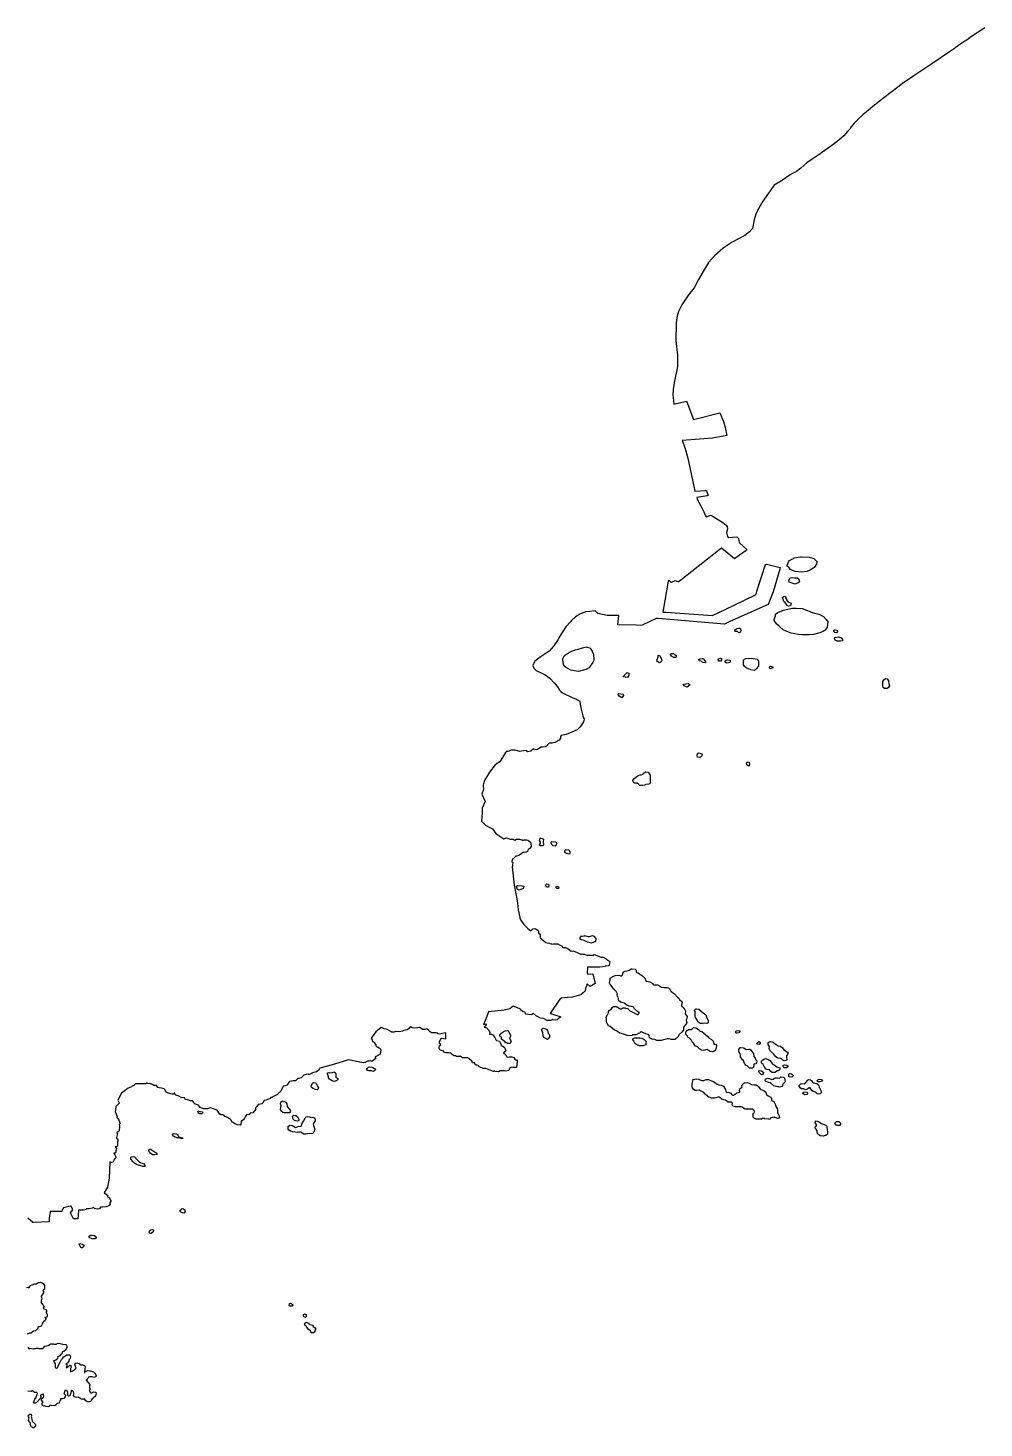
# Model space of a CAD drawing. Header units: inches. Extents: x 139.14 to 140.39, y 34.9 to 35.86.
# Drawn here: x 140.0815 to 140.1164, y 35.0614 to 35.1125 of the extents above; entities that cross this region are included whole.
import ezdxf

# ---------------------------------------------------------------- set-up
doc = ezdxf.new("R2010")
doc.units = ezdxf.units.IN
doc.header["$MEASUREMENT"] = 0

msp = doc.modelspace()

# ---------------------------------------------------------------- linework, layer by layer
for points in [[(140.116468, 35.112498), (140.115947, 35.11216), (140.115871, 35.112103), (140.115786, 35.112043), (140.115741, 35.112013), (140.115522, 35.111867), (140.11546, 35.111828), (140.115398, 35.111788), (140.115357, 35.111754), (140.115171, 35.111631), (140.114536, 35.111192), (140.113876, 35.110754), (140.113458, 35.110473), (140.113286, 35.110334), (140.112783, 35.109943), (140.112374, 35.109632), (140.112219, 35.109501), (140.112011, 35.109331), (140.111825, 35.109152), (140.111697, 35.109021), (140.111589, 35.108894), (140.111538, 35.108806), (140.111453, 35.108717), (140.111312, 35.108564), (140.111229, 35.108485), (140.111135, 35.108404), (140.111031, 35.108323), (140.11088, 35.108209), (140.110818, 35.108158), (140.110791, 35.108147), (140.110623, 35.108026), (140.110503, 35.107936), (140.110439, 35.107892), (140.110386, 35.10786), (140.110311, 35.107803), (140.11016, 35.107713), (140.109961, 35.107578), (140.109742, 35.107381), (140.109591, 35.107262), (140.109399, 35.107161), (140.109037, 35.106924), (140.108775, 35.106761), (140.108361, 35.106182), (140.108166, 35.105835), (140.108108, 35.105702), (140.108047, 35.105496), (140.107979, 35.105177), (140.107874, 35.105052), (140.107705, 35.104923), (140.107239, 35.104681), (140.10691, 35.104461), (140.106602, 35.104198), (140.10638, 35.103936), (140.106226, 35.103691), (140.106015, 35.103316), (140.10585, 35.103019), (140.10565, 35.102755), (140.105399, 35.102396), (140.105285, 35.102151), (140.105222, 35.101929), (140.105189, 35.101728), (140.105177, 35.101088), (140.10524, 35.100553), (140.105245, 35.100148), (140.105118, 35.09954), (140.105084, 35.099301), (140.105074, 35.099091), (140.105091, 35.098899), (140.105107, 35.098766), (140.105576, 35.098876), (140.105585, 35.098852), (140.105833, 35.098211), (140.106792, 35.098446), (140.106922, 35.098138), (140.106987, 35.097919), (140.10704, 35.097624), (140.106526, 35.097529), (140.105412, 35.097444), (140.105507, 35.097181), (140.105616, 35.096796), (140.10588, 35.095591), (140.106272, 35.095618), (140.106293, 35.095624), (140.106366, 35.095428), (140.106327, 35.095421), (140.10595, 35.095359), (140.105977, 35.095274), (140.106101, 35.095034), (140.1062, 35.094837), (140.106251, 35.094721), (140.106272, 35.094677), (140.106298, 35.094651), (140.106448, 35.094712), (140.106545, 35.094665), (140.106898, 35.094452), (140.107019, 35.094349), (140.107054, 35.094288), (140.107067, 35.094223), (140.107061, 35.094171), (140.107038, 35.094087), (140.107067, 35.093938), (140.107118, 35.093906), (140.107404, 35.093921), (140.107475, 35.093859), (140.1075, 35.093713), (140.107781, 35.093448), (140.107506, 35.093257), (140.107321, 35.093127), (140.106978, 35.093398), (140.106855, 35.093505), (140.106567, 35.093291), (140.105367, 35.092349), (140.105277, 35.092284), (140.105142, 35.092314), (140.105016, 35.092258), (140.104933, 35.092325), (140.104896, 35.092307), (140.104711, 35.091175), (140.104817, 35.09117), (140.106521, 35.091054), (140.107284, 35.091422), (140.10811, 35.091819), (140.108152, 35.091978), (140.10846, 35.092918), (140.108494, 35.09293), (140.108988, 35.092811), (140.108974, 35.092744), (140.108734, 35.091921), (140.10855, 35.091458), (140.107149, 35.09083), (140.106954, 35.09074), (140.104531, 35.090946), (140.104462, 35.09094), (140.103955, 35.090698), (140.1039, 35.090692), (140.103728, 35.090703), (140.103064, 35.090709), (140.103105, 35.091059), (140.102892, 35.091059), (140.102673, 35.091059), (140.102337, 35.091132), (140.102252, 35.091217), (140.102172, 35.091228), (140.102037, 35.091196), (140.101881, 35.091183), (140.101679, 35.091098), (140.101519, 35.09101), (140.101377, 35.090867), (140.101336, 35.090822), (140.101164, 35.090636), (140.100924, 35.090258), (140.100889, 35.090181), (140.100725, 35.089944), (140.100554, 35.089757), (140.100231, 35.089538), (140.100036, 35.089387), (140.099957, 35.089224), (140.099999, 35.089125), (140.100081, 35.089041), (140.100341, 35.088923), (140.100383, 35.088894), (140.10041, 35.088883), (140.100582, 35.088765), (140.100736, 35.0886), (140.100856, 35.088449), (140.100939, 35.088332), (140.100982, 35.088276), (140.101041, 35.088229), (140.101418, 35.088049), (140.101555, 35.087998), (140.101589, 35.087981), (140.101672, 35.087925), (140.101692, 35.087818), (140.101719, 35.087637), (140.101747, 35.087542), (140.101781, 35.087395), (140.101836, 35.087266), (140.101809, 35.087175), (140.101685, 35.086995), (140.101583, 35.086882), (140.101384, 35.086792), (140.101171, 35.086708), (140.101, 35.086674), (140.100981, 35.086657), (140.100971, 35.086624), (140.100964, 35.086568), (140.100916, 35.086506), (140.100759, 35.086421), (140.100711, 35.08641), (140.10067, 35.086393), (140.10056, 35.086388), (140.100499, 35.086337), (140.100492, 35.086309), (140.100416, 35.086264), (140.100314, 35.086253), (140.100259, 35.086253), (140.100108, 35.086151), (140.100039, 35.086157), (140.099998, 35.086179), (140.099978, 35.08619), (140.099889, 35.086106), (140.099779, 35.086072), (140.099711, 35.086117), (140.099676, 35.086128), (140.099484, 35.086094), (140.099316, 35.086138), (140.099176, 35.08614), (140.099046, 35.086094), (140.098998, 35.086083), (140.098964, 35.086055), (140.098758, 35.085711), (140.09858, 35.085604), (140.098375, 35.085334), (140.098197, 35.085029), (140.098156, 35.084911), (140.098144, 35.084862), (140.09816, 35.084707), (140.098101, 35.084533), (140.098224, 35.084263), (140.098108, 35.084026), (140.098108, 35.083919), (140.098109, 35.08384), (140.098097, 35.083688), (140.098086, 35.083542), (140.098125, 35.083504), (140.098227, 35.083404), (140.098337, 35.083334), (140.09848, 35.083263), (140.098602, 35.083099), (140.098896, 35.082899), (140.098998, 35.082932), (140.099046, 35.082927), (140.099122, 35.082893), (140.099245, 35.082887), (140.099279, 35.082865), (140.0993, 35.082848), (140.099368, 35.082893), (140.099478, 35.082887), (140.09954, 35.082865), (140.099574, 35.082859), (140.099594, 35.082842), (140.099642, 35.08287), (140.099731, 35.082865), (140.099772, 35.082848), (140.099807, 35.082825), (140.099868, 35.082774), (140.099889, 35.082729), (140.099903, 35.082622), (140.099861, 35.082566), (140.0998, 35.082515), (140.099779, 35.082487), (140.099766, 35.082442), (140.099718, 35.082419), (140.099642, 35.082408), (140.099615, 35.082419), (140.099601, 35.082408), (140.099588, 35.082408), (140.099581, 35.082391), (140.099519, 35.082341), (140.099451, 35.082296), (140.099362, 35.082273), (140.099341, 35.082273), (140.099245, 35.082177), (140.099224, 35.082172), (140.099224, 35.082166), (140.099204, 35.082138), (140.099197, 35.08207), (140.099197, 35.082059), (140.099211, 35.082053), (140.099224, 35.082036), (140.099211, 35.081941), (140.099202, 35.081878), (140.099273, 35.081208), (140.099348, 35.080836), (140.099368, 35.080779), (140.099402, 35.080548), (140.099423, 35.080306), (140.099485, 35.08003), (140.099485, 35.079996), (140.099526, 35.079928), (140.099627, 35.079773), (140.099781, 35.079624), (140.099889, 35.079543), (140.099957, 35.079613), (140.100033, 35.079624), (140.100101, 35.079596), (140.100149, 35.079551), (140.100163, 35.079528), (140.10017, 35.079461), (140.100225, 35.079427), (140.100223, 35.07929), (140.100431, 35.07912), (140.100478, 35.079105), (140.100567, 35.079094), (140.100581, 35.079077), (140.100636, 35.079071), (140.100656, 35.079054), (140.100704, 35.079071), (140.100876, 35.079066), (140.100958, 35.079021), (140.101019, 35.078992), (140.10104, 35.078942), (140.101061, 35.078931), (140.101156, 35.078931), (140.101245, 35.078891), (140.101355, 35.078801), (140.101437, 35.078812), (140.101519, 35.078773), (140.10155, 35.07876), (140.101574, 35.07875), (140.101601, 35.078744), (140.101649, 35.078711), (140.101704, 35.078694), (140.101841, 35.078688), (140.101958, 35.078637), (140.101964, 35.078649), (140.102143, 35.078649), (140.102163, 35.078637), (140.102197, 35.078677), (140.102451, 35.078581), (140.102533, 35.078581), (140.102636, 35.078525), (140.102704, 35.078468), (140.102773, 35.078418), (140.102759, 35.078373), (140.102746, 35.078277), (140.102725, 35.07826), (140.102595, 35.078248), (140.102602, 35.078243), (140.10241, 35.07822), (140.102225, 35.07822), (140.101958, 35.078215), (140.101944, 35.078), (140.101964, 35.077956), (140.102149, 35.077978), (140.102232, 35.077623), (140.102054, 35.077513), (140.10194, 35.077607), (140.101915, 35.077519), (140.101882, 35.077442), (140.101866, 35.077349), (140.101801, 35.077281), (140.101712, 35.077211), (140.101402, 35.077124), (140.101235, 35.077114), (140.101006, 35.077087), (140.100951, 35.077054), (140.100588, 35.076524), (140.100637, 35.076508), (140.100985, 35.0764), (140.100889, 35.076326), (140.100848, 35.076298), (140.100793, 35.076281), (140.100697, 35.076293), (140.100691, 35.076304), (140.100629, 35.076287), (140.100622, 35.076276), (140.100485, 35.076276), (140.100376, 35.076326), (140.100348, 35.076349), (140.100238, 35.076355), (140.100163, 35.076388), (140.100136, 35.076411), (140.100094, 35.076428), (140.099978, 35.076529), (140.099944, 35.076504), (140.099903, 35.076473), (140.099718, 35.076507), (140.099677, 35.076552), (140.099663, 35.076574), (140.099601, 35.076591), (140.099526, 35.076642), (140.099505, 35.076687), (140.099457, 35.07671), (140.099238, 35.076794), (140.099116, 35.076698), (140.098913, 35.076651), (140.098334, 35.076591), (140.098273, 35.076422), (140.098156, 35.076129), (140.098252, 35.076146), (140.098245, 35.07609), (140.098183, 35.076022), (140.098273, 35.076), (140.098273, 35.075989), (140.098341, 35.075932), (140.098389, 35.075842), (140.098389, 35.075814), (140.098375, 35.075774), (140.098416, 35.075774), (140.098444, 35.075774), (140.098499, 35.075741), (140.098574, 35.07565), (140.098622, 35.075554), (140.098636, 35.075538), (140.098745, 35.075515), (140.098772, 35.07547), (140.098807, 35.075385), (140.098793, 35.075357), (140.098869, 35.075334), (140.098937, 35.075267), (140.098964, 35.075199), (140.098978, 35.075177), (140.098937, 35.075132), (140.098889, 35.075086), (140.098978, 35.075019), (140.099006, 35.074946), (140.099033, 35.074929), (140.099095, 35.074946), (140.099191, 35.07494), (140.099266, 35.074917), (140.099307, 35.074855), (140.099341, 35.074839), (140.099368, 35.074833), (140.099382, 35.074799), (140.099389, 35.07481), (140.099375, 35.074602), (140.099362, 35.074579), (140.099375, 35.074574), (140.099327, 35.074551), (140.099239, 35.074551), (140.099191, 35.074562), (140.09917, 35.074551), (140.099122, 35.074545), (140.099088, 35.074449), (140.098971, 35.074421), (140.09893, 35.074433), (140.0988, 35.074438), (140.098772, 35.074438), (140.098732, 35.07441), (140.098697, 35.074393), (140.098581, 35.07441), (140.09856, 35.074438), (140.098526, 35.07441), (140.098368, 35.074472), (140.0983, 35.074489), (140.098245, 35.074512), (140.098142, 35.074523), (140.098033, 35.074562), (140.097992, 35.074579), (140.097978, 35.074613), (140.097951, 35.074624), (140.097882, 35.074647), (140.097841, 35.074675), (140.097841, 35.07472), (140.097752, 35.074731), (140.097731, 35.074793), (140.097656, 35.074844), (140.097635, 35.074878), (140.097567, 35.074912), (140.097389, 35.074912), (140.097382, 35.074923), (140.09732, 35.074951), (140.097307, 35.074979), (140.097279, 35.074957), (140.097176, 35.074962), (140.097135, 35.074979), (140.097081, 35.074985), (140.097026, 35.075019), (140.096978, 35.075053), (140.096964, 35.075086), (140.096909, 35.075075), (140.096875, 35.075086), (140.096786, 35.075092), (140.096711, 35.07512), (140.096683, 35.075177), (140.096649, 35.075166), (140.096567, 35.075199), (140.096532, 35.075256), (140.096532, 35.075301), (140.096553, 35.07534), (140.096587, 35.075368), (140.096587, 35.075408), (140.096553, 35.075442), (140.096553, 35.075498), (140.096615, 35.075611), (140.096635, 35.075622), (140.096782, 35.075607), (140.096784, 35.075819), (140.096663, 35.075791), (140.096553, 35.075769), (140.096491, 35.075786), (140.096491, 35.075803), (140.09643, 35.075819), (140.096368, 35.075814), (140.096258, 35.075814), (140.096211, 35.075853), (140.096149, 35.075915), (140.096094, 35.075949), (140.09608, 35.07596), (140.096019, 35.075943), (140.095943, 35.075943), (140.095882, 35.075983), (140.095841, 35.076), (140.095834, 35.076011), (140.095744, 35.076005), (140.095642, 35.075994), (140.095546, 35.076), (140.095491, 35.076034), (140.095464, 35.076022), (140.09545, 35.075994), (140.095409, 35.075955), (140.095375, 35.075932), (140.095252, 35.075904), (140.095197, 35.075876), (140.095074, 35.075853), (140.09495, 35.075864), (140.094882, 35.075842), (140.094813, 35.075847), (140.094642, 35.075938), (140.094594, 35.075955), (140.094532, 35.07596), (140.094484, 35.075989), (140.094457, 35.076), (140.094423, 35.076011), (140.094224, 35.075853), (140.094053, 35.075622), (140.094094, 35.075566), (140.094108, 35.075498), (140.094149, 35.075487), (140.094169, 35.075464), (140.094231, 35.075374), (140.094238, 35.075323), (140.094306, 35.075301), (140.094388, 35.07525), (140.094402, 35.075194), (140.094382, 35.075047), (140.094313, 35.074991), (140.094203, 35.07494), (140.094203, 35.074917), (140.094224, 35.074889), (140.09408, 35.074771), (140.094025, 35.074794), (140.093977, 35.074782), (140.093922, 35.074782), (140.093834, 35.074737), (140.093808, 35.074733), (140.093772, 35.074726), (140.09358, 35.07476), (140.093292, 35.074822), (140.093231, 35.074833), (140.09271, 35.074681), (140.092176, 35.074529), (140.092142, 35.074456), (140.092059, 35.074399), (140.091916, 35.074365), (140.091806, 35.074303), (140.091765, 35.074298), (140.091758, 35.074309), (140.091676, 35.074303), (140.0916, 35.074269), (140.091504, 35.074179), (140.091416, 35.074157), (140.091374, 35.074151), (140.091285, 35.074072), (140.09121, 35.074066), (140.091148, 35.074055), (140.091073, 35.074049), (140.091032, 35.073993), (140.091018, 35.073988), (140.091018, 35.073976), (140.090977, 35.073914), (140.090915, 35.073886), (140.09084, 35.073869), (140.090792, 35.073762), (140.090758, 35.073689), (140.090648, 35.073593), (140.090634, 35.07357), (140.090587, 35.073545), (140.090484, 35.073491), (140.090452, 35.073472), (140.090429, 35.073458), (140.090395, 35.073458), (140.09036, 35.073424), (140.09021, 35.073362), (140.090148, 35.073351), (140.0901, 35.07326), (140.090066, 35.073226), (140.090011, 35.073221), (140.089929, 35.073199), (140.089874, 35.073125), (140.089826, 35.073086), (140.089833, 35.073063), (140.089847, 35.073029), (140.089792, 35.072967), (140.089737, 35.0729), (140.089641, 35.072883), (140.089593, 35.072844), (140.089497, 35.072827), (140.089477, 35.072793), (140.089449, 35.072748), (140.089422, 35.072686), (140.089415, 35.072663), (140.08934, 35.072612), (140.089306, 35.072612), (140.089299, 35.072466), (140.089278, 35.072449), (140.089169, 35.07246), (140.089073, 35.0725), (140.089038, 35.072522), (140.08897, 35.072567), (140.088936, 35.072629), (140.088908, 35.072674), (140.088806, 35.072725), (140.08871, 35.07277), (140.088675, 35.07281), (140.088641, 35.072827), (140.088559, 35.072832), (140.088511, 35.072866), (140.088429, 35.072996), (140.088394, 35.073012), (140.088264, 35.073058), (140.088196, 35.073086), (140.088141, 35.073069), (140.088107, 35.073046), (140.087942, 35.073046), (140.087874, 35.073075), (140.087812, 35.073091), (140.087744, 35.073176), (140.087607, 35.073233), (140.087572, 35.073283), (140.087552, 35.073317), (140.087531, 35.073334), (140.087456, 35.073339), (140.087353, 35.073373), (140.087271, 35.07339), (140.087257, 35.073407), (140.08725, 35.073407), (140.08725, 35.073413), (140.08725, 35.07343), (140.087223, 35.073452), (140.087121, 35.073458), (140.087025, 35.073514), (140.086915, 35.073548), (140.086894, 35.07357), (140.086881, 35.073616), (140.08686, 35.073616), (140.08684, 35.073593), (140.086833, 35.073576), (140.086785, 35.073576), (140.086737, 35.073593), (140.086607, 35.073633), (140.086559, 35.073661), (140.086524, 35.073751), (140.08649, 35.073779), (140.086401, 35.073801), (140.086312, 35.073807), (140.086257, 35.07383), (140.086216, 35.073892), (140.08612, 35.073897), (140.086038, 35.073943), (140.086024, 35.073948), (140.08599, 35.073959), (140.085894, 35.073965), (140.08586, 35.073982), (140.085846, 35.073999), (140.085839, 35.073959), (140.085449, 35.073959), (140.085428, 35.073931), (140.085387, 35.073897), (140.085326, 35.073869), (140.085298, 35.073852), (140.085175, 35.073796), (140.085113, 35.073751), (140.084933, 35.073617), (140.084806, 35.073361), (140.084853, 35.073266), (140.084853, 35.073249), (140.084725, 35.073132), (140.084702, 35.072911), (140.084723, 35.0729), (140.084764, 35.072793), (140.084778, 35.07277), (140.084764, 35.072725), (140.084784, 35.072703), (140.084812, 35.072691), (140.08486, 35.072567), (140.084887, 35.072516), (140.084846, 35.072471), (140.08486, 35.072415), (140.084853, 35.072246), (140.084812, 35.072206), (140.084784, 35.072201), (140.084771, 35.072184), (140.084778, 35.07215), (140.084791, 35.072144), (140.084757, 35.071998), (140.084757, 35.071975), (140.084791, 35.071947), (140.084798, 35.07193), (140.084798, 35.071868), (140.084784, 35.071829), (140.084784, 35.071733), (140.084784, 35.071694), (140.084771, 35.071677), (140.084709, 35.07166), (140.084709, 35.071649), (140.084743, 35.071632), (140.084757, 35.071592), (140.084723, 35.071508), (140.084723, 35.071446), (140.084702, 35.071429), (140.084661, 35.071423), (140.084661, 35.071412), (140.084695, 35.071367), (140.084702, 35.071339), (140.084729, 35.071299), (140.084723, 35.07126), (140.084668, 35.071192), (140.084634, 35.071102), (140.084572, 35.071085), (140.084511, 35.071108), (140.08449, 35.07051), (140.084422, 35.070183), (140.084305, 35.069974), (140.084422, 35.069896), (140.084428, 35.069828), (140.08449, 35.069806), (140.084531, 35.069721), (140.084545, 35.069687), (140.084545, 35.069659), (140.084497, 35.069603), (140.084518, 35.069569), (140.084504, 35.069529), (140.084463, 35.069501), (140.084374, 35.069473), (140.084237, 35.069462), (140.084175, 35.069462), (140.084127, 35.0694), (140.084059, 35.069388), (140.083949, 35.069411), (140.083915, 35.069439), (140.08386, 35.069417), (140.083757, 35.069394), (140.083654, 35.069394), (140.083641, 35.069377), (140.083545, 35.069349), (140.08336, 35.069349), (140.083353, 35.069169), (140.083346, 35.069028), (140.083188, 35.069028), (140.083072, 35.069253), (140.083113, 35.069298), (140.083161, 35.06936), (140.083099, 35.069496), (140.083065, 35.069484), (140.083058, 35.069496), (140.082819, 35.069434), (140.082771, 35.069355), (140.082754, 35.069296), (140.082325, 35.069298), (140.082291, 35.06905), (140.082298, 35.068921), (140.081716, 35.068892), (140.081695, 35.068892), (140.08151, 35.069061)], [(140.109241, 35.092868), (140.109255, 35.092901), (140.10931, 35.093043), (140.109467, 35.093138), (140.109509, 35.093161), (140.109749, 35.093195), (140.109776, 35.0932), (140.11005, 35.093178), (140.110222, 35.093138), (140.110235, 35.093116), (140.110338, 35.093014), (140.110331, 35.092986), (140.110318, 35.09293), (140.110297, 35.09289), (140.110235, 35.0928), (140.110126, 35.092727), (140.109975, 35.092665), (140.109769, 35.092637), (140.109543, 35.092665), (140.10944, 35.092693), (140.109372, 35.092727), (140.109317, 35.092789), (140.109241, 35.092868)], [(140.109303, 35.092327), (140.109358, 35.092434), (140.109413, 35.092439), (140.109529, 35.092428), (140.109591, 35.092428), (140.109612, 35.092428), (140.109673, 35.092383), (140.109694, 35.092287), (140.109653, 35.092247), (140.109543, 35.092197), (140.109317, 35.092264), (140.109303, 35.092327)], [(140.109077, 35.091712), (140.109104, 35.09174), (140.109139, 35.091757), (140.109193, 35.091746), (140.109193, 35.091701), (140.109221, 35.091639), (140.109221, 35.091622), (140.109276, 35.091549), (140.109392, 35.091498), (140.109372, 35.091408), (140.109303, 35.091391), (140.109248, 35.091413), (140.109173, 35.091532), (140.109132, 35.091566), (140.109077, 35.091712)], [(140.108768, 35.090867), (140.108768, 35.090906), (140.108816, 35.091047), (140.108823, 35.091104), (140.108912, 35.091166), (140.109111, 35.091244), (140.109214, 35.091273), (140.10944, 35.091318), (140.109571, 35.091318), (140.10979, 35.091306), (140.109948, 35.091244), (140.110085, 35.091199), (140.110105, 35.091183), (140.110242, 35.091138), (140.1104, 35.091098), (140.110421, 35.091098), (140.11053, 35.091036), (140.110571, 35.091019), (140.110668, 35.090912), (140.110729, 35.090822), (140.110722, 35.090737), (140.110709, 35.09063), (140.11064, 35.090523), (140.110565, 35.090467), (140.110441, 35.090416), (140.110208, 35.090359), (140.110051, 35.090348), (140.1099, 35.090348), (140.109811, 35.090342), (140.10966, 35.090359), (140.109392, 35.090405), (140.109214, 35.090478), (140.109097, 35.090529), (140.108981, 35.090641), (140.108953, 35.090669), (140.108864, 35.090743), (140.108768, 35.090867)], [(140.107328, 35.090523), (140.107411, 35.090574), (140.107465, 35.090596), (140.107534, 35.090585), (140.107561, 35.090512), (140.107541, 35.090444), (140.107479, 35.090416), (140.107431, 35.090472), (140.107356, 35.090472), (140.107335, 35.090506), (140.107328, 35.090523)], [(140.110949, 35.090472), (140.110949, 35.090512), (140.110976, 35.090529), (140.111065, 35.090517), (140.111086, 35.090495), (140.111086, 35.090444), (140.111038, 35.090422), (140.110983, 35.090427), (140.110949, 35.090472)], [(140.110976, 35.090202), (140.110983, 35.090247), (140.11112, 35.090275), (140.111216, 35.090241), (140.111278, 35.090162), (140.111257, 35.090128), (140.111195, 35.090111), (140.111072, 35.090117), (140.111003, 35.090157), (140.110976, 35.090202)], [(140.101054, 35.089469), (140.101116, 35.089599), (140.10126, 35.089695), (140.101363, 35.089745), (140.1015, 35.089796), (140.101617, 35.08983), (140.101774, 35.089869), (140.101918, 35.089909), (140.102056, 35.089858), (140.102124, 35.089757), (140.102158, 35.089661), (140.102172, 35.089638), (140.102186, 35.089441), (140.102179, 35.08939), (140.102152, 35.089334), (140.102076, 35.089238), (140.102014, 35.089142), (140.101891, 35.08908), (140.101761, 35.089041), (140.101624, 35.089013), (140.101486, 35.089035), (140.101342, 35.089052), (140.10115, 35.089171), (140.101102, 35.089204), (140.101068, 35.089311), (140.101054, 35.089469)], [(140.104983, 35.089633), (140.105004, 35.089666), (140.105038, 35.089672), (140.105093, 35.089666), (140.105189, 35.089593), (140.105189, 35.089576), (140.105182, 35.089526), (140.105107, 35.089526), (140.105018, 35.089565), (140.104983, 35.089633)], [(140.104483, 35.08939), (140.104496, 35.089447), (140.104531, 35.089548), (140.104531, 35.08961), (140.104592, 35.089599), (140.104668, 35.089418), (140.104641, 35.089368), (140.104572, 35.089328), (140.104483, 35.08939)], [(140.106019, 35.089452), (140.106067, 35.089469), (140.106156, 35.089486), (140.106183, 35.089469), (140.106266, 35.089373), (140.106266, 35.089322), (140.106183, 35.089334), (140.106094, 35.089385), (140.106032, 35.089402), (140.106019, 35.089452)], [(140.106725, 35.08943), (140.106752, 35.089469), (140.106807, 35.089498), (140.106842, 35.089486), (140.106862, 35.089452), (140.106807, 35.089385), (140.106746, 35.08939), (140.106725, 35.08943)], [(140.106979, 35.089379), (140.10702, 35.089418), (140.107054, 35.08943), (140.107157, 35.089418), (140.107171, 35.089407), (140.107164, 35.089385), (140.10715, 35.089339), (140.107047, 35.089311), (140.106999, 35.089334), (140.106979, 35.089379)], [(140.107651, 35.089249), (140.107657, 35.089435), (140.107733, 35.089481), (140.107939, 35.089498), (140.108151, 35.089464), (140.108199, 35.08939), (140.108206, 35.089221), (140.108206, 35.089199), (140.108117, 35.089103), (140.108055, 35.089046), (140.107918, 35.089075), (140.107753, 35.089137), (140.107692, 35.089187), (140.107651, 35.089249)], [(140.108604, 35.089154), (140.108604, 35.089182), (140.108645, 35.089204), (140.108713, 35.089182), (140.108727, 35.089176), (140.108727, 35.089142), (140.108624, 35.089108), (140.108611, 35.08912), (140.108604, 35.089154)], [(140.103249, 35.08881), (140.103269, 35.088844), (140.103406, 35.088968), (140.103468, 35.088945), (140.103468, 35.08886), (140.10342, 35.088787), (140.103249, 35.08881)], [(140.112738, 35.088488), (140.112738, 35.088646), (140.112773, 35.088703), (140.112834, 35.088748), (140.112855, 35.088753), (140.112896, 35.088742), (140.112944, 35.088663), (140.112944, 35.088635), (140.112958, 35.088584), (140.112964, 35.088567), (140.112985, 35.088488), (140.112944, 35.088421), (140.112903, 35.088387), (140.1128, 35.088387), (140.112759, 35.088421), (140.112738, 35.088488)], [(140.10307, 35.088173), (140.103098, 35.088207), (140.103262, 35.088178), (140.103276, 35.088133), (140.103214, 35.088054), (140.103118, 35.088105), (140.10307, 35.088173)], [(140.105456, 35.088522), (140.105456, 35.08855), (140.105635, 35.088567), (140.105703, 35.088528), (140.105601, 35.088432), (140.105484, 35.088488), (140.105456, 35.088522)], [(140.105958, 35.085931), (140.105979, 35.086021), (140.106013, 35.086038), (140.106095, 35.086021), (140.106143, 35.086004), (140.106136, 35.085931), (140.106081, 35.085886), (140.106047, 35.085874), (140.105972, 35.08588), (140.105958, 35.085931)], [(140.10776, 35.085655), (140.107767, 35.085677), (140.107794, 35.085705), (140.107801, 35.085711), (140.107856, 35.0857), (140.107876, 35.085655), (140.107856, 35.085559), (140.107828, 35.085564), (140.10778, 35.085604), (140.10778, 35.085621), (140.10776, 35.085655)], [(140.103615, 35.085035), (140.103656, 35.085102), (140.103752, 35.085176), (140.103807, 35.085215), (140.103882, 35.085238), (140.103917, 35.085238), (140.103972, 35.085266), (140.103999, 35.085272), (140.103999, 35.0853), (140.104026, 35.085311), (140.104081, 35.085351), (140.104177, 35.085339), (140.104239, 35.085221), (140.104239, 35.084978), (140.104253, 35.084945), (140.104218, 35.084911), (140.104191, 35.084894), (140.104088, 35.084888), (140.104033, 35.08486), (140.103965, 35.084843), (140.103869, 35.084843), (140.103828, 35.084888), (140.103766, 35.084928), (140.103677, 35.084939), (140.103629, 35.084978), (140.103615, 35.085035)], [(140.100197, 35.082679), (140.100224, 35.082724), (140.100245, 35.082741), (140.100245, 35.082774), (140.100204, 35.082837), (140.100211, 35.082893), (140.100238, 35.082921), (140.100231, 35.082927), (140.1003, 35.08291), (140.100348, 35.082887), (140.100341, 35.082791), (140.100341, 35.08278), (140.100348, 35.082729), (140.100348, 35.082673), (140.100314, 35.082651), (140.100218, 35.082651), (140.100197, 35.082679)], [(140.100629, 35.082741), (140.100629, 35.08278), (140.100656, 35.082803), (140.1008, 35.082786), (140.100821, 35.082735), (140.100814, 35.082679), (140.100779, 35.082639), (140.100697, 35.082645), (140.100649, 35.08269), (140.100629, 35.082741)], [(140.101115, 35.082442), (140.101129, 35.082453), (140.101129, 35.08247), (140.101156, 35.082504), (140.10117, 35.082515), (140.101259, 35.082504), (140.101279, 35.082487), (140.101314, 35.082431), (140.101314, 35.082363), (140.1013, 35.082346), (140.101211, 35.082352), (140.101156, 35.082386), (140.101115, 35.082442)], [(140.099362, 35.081162), (140.099382, 35.081168), (140.099389, 35.081196), (140.099396, 35.081202), (140.099567, 35.081191), (140.099629, 35.081168), (140.099622, 35.081117), (140.099601, 35.081089), (140.099457, 35.081033), (140.099396, 35.08105), (140.099362, 35.081162)], [(140.10043, 35.081196), (140.100444, 35.081247), (140.100471, 35.081264), (140.100526, 35.081241), (140.10054, 35.081213), (140.10054, 35.081162), (140.100526, 35.081134), (140.100464, 35.081134), (140.10043, 35.081196)], [(140.100807, 35.081117), (140.100807, 35.081157), (140.100841, 35.081168), (140.100896, 35.081151), (140.100909, 35.081123), (140.100903, 35.081095), (140.100889, 35.081084), (140.100841, 35.081089), (140.100807, 35.081117)], [(140.101691, 35.079229), (140.101691, 35.079286), (140.101739, 35.079365), (140.101773, 35.079353), (140.101841, 35.079359), (140.101848, 35.079376), (140.101971, 35.079331), (140.102033, 35.079331), (140.102136, 35.079376), (140.102191, 35.079353), (140.102259, 35.079269), (140.102252, 35.079156), (140.102102, 35.079094), (140.101951, 35.079134), (140.101828, 35.07919), (140.101691, 35.079229)], [(140.103239, 35.075786), (140.103136, 35.075803), (140.103013, 35.075893), (140.102944, 35.075921), (140.102787, 35.07605), (140.102725, 35.076078), (140.102663, 35.076186), (140.10265, 35.076231), (140.10265, 35.076281), (140.10265, 35.076321), (140.102636, 35.076388), (140.102704, 35.076496), (140.102725, 35.076546), (140.102725, 35.076603), (140.102746, 35.076636), (140.102835, 35.076699), (140.102869, 35.076755), (140.102903, 35.076778), (140.10302, 35.076778), (140.103109, 35.076721), (140.10315, 35.076693), (140.103204, 35.076699), (140.103252, 35.076732), (140.103314, 35.076732), (140.103444, 35.076693), (140.103458, 35.076687), (140.103458, 35.076676), (140.103499, 35.076619), (140.103581, 35.076586), (140.103636, 35.076563), (140.103766, 35.076484), (140.103807, 35.07649), (140.103807, 35.076496), (140.103835, 35.076518), (140.103821, 35.076535), (140.103849, 35.076546), (140.103787, 35.076597), (140.103671, 35.076693), (140.10365, 35.076744), (140.103623, 35.076766), (140.103568, 35.076778), (140.103533, 35.076778), (140.103472, 35.076794), (140.103396, 35.076828), (140.103335, 35.076879), (140.103301, 35.076901), (140.103191, 35.076924), (140.103095, 35.076992), (140.103074, 35.077116), (140.103054, 35.077149), (140.10304, 35.077234), (140.103054, 35.07724), (140.10304, 35.077268), (140.103026, 35.077279), (140.102999, 35.077324), (140.102937, 35.077386), (140.102937, 35.077397), (140.102931, 35.077414), (140.102917, 35.077409), (140.102862, 35.077499), (140.102773, 35.077606), (140.102759, 35.077634), (140.102766, 35.077713), (140.10278, 35.077758), (140.102787, 35.077815), (140.102876, 35.077882), (140.102965, 35.07791), (140.103102, 35.077921), (140.103163, 35.077904), (140.103177, 35.077893), (140.103232, 35.077938), (140.103246, 35.077978), (140.103246, 35.078), (140.10328, 35.078046), (140.103328, 35.078068), (140.103396, 35.078079), (140.103486, 35.078113), (140.103547, 35.078153), (140.103574, 35.078158), (140.103691, 35.078147), (140.103732, 35.078102), (140.103739, 35.078034), (140.103759, 35.078017), (140.103801, 35.078012), (140.103855, 35.077978), (140.10389, 35.07795), (140.103965, 35.077899), (140.103999, 35.077865), (140.104061, 35.077803), (140.104075, 35.077736), (140.104116, 35.077708), (140.104232, 35.077685), (140.104314, 35.077634), (140.104362, 35.077578), (140.104527, 35.077567), (140.104602, 35.077527), (140.104619, 35.077512), (140.10465, 35.077482), (140.104753, 35.077471), (140.104869, 35.077471), (140.10491, 35.077459), (140.104965, 35.077414), (140.104999, 35.077341), (140.105061, 35.07729), (140.105129, 35.077245), (140.105239, 35.077127), (140.105287, 35.077087), (140.105314, 35.077031), (140.105417, 35.076946), (140.105397, 35.076867), (140.105383, 35.076845), (140.10539, 35.076811), (140.105472, 35.076738), (140.10554, 35.076608), (140.105527, 35.076518), (140.105561, 35.076467), (140.105595, 35.076422), (140.105588, 35.076349), (140.105561, 35.076298), (140.105568, 35.076231), (140.105581, 35.076203), (140.105575, 35.076157), (140.105506, 35.076084), (140.105465, 35.076022), (140.105465, 35.075926), (140.105411, 35.075853), (140.105308, 35.075763), (140.10528, 35.075712), (140.105253, 35.075667), (140.105164, 35.075594), (140.105143, 35.075571), (140.105013, 35.075571), (140.104951, 35.075599), (140.104862, 35.075599), (140.104732, 35.07556), (140.104643, 35.075543), (140.104486, 35.075543), (140.104417, 35.075571), (140.104321, 35.075583), (140.104287, 35.075588), (140.104287, 35.075599), (140.104225, 35.075639), (140.104212, 35.075712), (140.104191, 35.075746), (140.104171, 35.075763), (140.104088, 35.075785), (140.10391, 35.075859), (140.103876, 35.07583), (140.103862, 35.075802), (140.103807, 35.075791), (140.10378, 35.075768), (140.103718, 35.075751), (140.103602, 35.075741), (140.103581, 35.075724), (140.10352, 35.075712), (140.103403, 35.075718), (140.103376, 35.075729), (140.103239, 35.075786)], [(140.105869, 35.076631), (140.105876, 35.076665), (140.105917, 35.076693), (140.105938, 35.076699), (140.10602, 35.076687), (140.106184, 35.076552), (140.106273, 35.076479), (140.106294, 35.076439), (140.106308, 35.076366), (140.106362, 35.07627), (140.106362, 35.076186), (140.106314, 35.076163), (140.106226, 35.076174), (140.106164, 35.076157), (140.106068, 35.076157), (140.105993, 35.076208), (140.105924, 35.076338), (140.105904, 35.076377), (140.10589, 35.076445), (140.105883, 35.076603), (140.105869, 35.076631)], [(140.098759, 35.075701), (140.098759, 35.075757), (140.098834, 35.075831), (140.098951, 35.075893), (140.099019, 35.075904), (140.099053, 35.075893), (140.099142, 35.075735), (140.099142, 35.075678), (140.099108, 35.075639), (140.099163, 35.075509), (140.099149, 35.075493), (140.099149, 35.075459), (140.099122, 35.075436), (140.099046, 35.075436), (140.098992, 35.075459), (140.098978, 35.075459), (140.098923, 35.075515), (140.09891, 35.075515), (140.098814, 35.075594), (140.098814, 35.075639), (140.098814, 35.07565), (140.098759, 35.075701)], [(140.100286, 35.075909), (140.100286, 35.075938), (140.100321, 35.075989), (140.100334, 35.075994), (140.100396, 35.075983), (140.100471, 35.075943), (140.100492, 35.075909), (140.100513, 35.075797), (140.100567, 35.075741), (140.100567, 35.075667), (140.10054, 35.075622), (140.100533, 35.075633), (140.100506, 35.075571), (140.100478, 35.075577), (140.100451, 35.075599), (140.100423, 35.075611), (140.100396, 35.075633), (140.100376, 35.075639), (140.100341, 35.075701), (140.100327, 35.075842), (140.100286, 35.075909)], [(140.105541, 35.075785), (140.105541, 35.075853), (140.105588, 35.075893), (140.105575, 35.075898), (140.105643, 35.075938), (140.105746, 35.075943), (140.105794, 35.075983), (140.105814, 35.076005), (140.105835, 35.076011), (140.10591, 35.075999), (140.106006, 35.075943), (140.106075, 35.075881), (140.106129, 35.075864), (140.106349, 35.075684), (140.106404, 35.075628), (140.106479, 35.075577), (140.106561, 35.075503), (140.106561, 35.075464), (140.106568, 35.07543), (140.106575, 35.075419), (140.106561, 35.075413), (140.106582, 35.075402), (140.10665, 35.075391), (140.106664, 35.07538), (140.106671, 35.075312), (140.106657, 35.075306), (140.106657, 35.075267), (140.106643, 35.075239), (140.10663, 35.075182), (140.106575, 35.075143), (140.106534, 35.075132), (140.106438, 35.075137), (140.106376, 35.075171), (140.106342, 35.075211), (140.10628, 35.075194), (140.106205, 35.075171), (140.106123, 35.075188), (140.106054, 35.075228), (140.105979, 35.075306), (140.105945, 35.075323), (140.105897, 35.075334), (140.105821, 35.075442), (140.10578, 35.075487), (140.105746, 35.075565), (140.105684, 35.075622), (140.10563, 35.075644), (140.105609, 35.075701), (140.105575, 35.075718), (140.105561, 35.075751), (140.105541, 35.075785)], [(140.107369, 35.075825), (140.107369, 35.07587), (140.107397, 35.075893), (140.107466, 35.075909), (140.10752, 35.075893), (140.107534, 35.075881), (140.107486, 35.075825), (140.107411, 35.075808), (140.107369, 35.075825)], [(140.103602, 35.075571), (140.103609, 35.075599), (140.103684, 35.075633), (140.103862, 35.075633), (140.103869, 35.075639), (140.103951, 35.075628), (140.104027, 35.075577), (140.104088, 35.075515), (140.104102, 35.075504), (140.104088, 35.075447), (140.104088, 35.075385), (140.104047, 35.075374), (140.103979, 35.075346), (140.103855, 35.075351), (140.103807, 35.075368), (140.103787, 35.075374), (140.103705, 35.075419), (140.103677, 35.075453), (140.103664, 35.075504), (140.103609, 35.075543), (140.103623, 35.075549), (140.103602, 35.075571)], [(140.108144, 35.075419), (140.108158, 35.075453), (140.108205, 35.075492), (140.108219, 35.075498), (140.108267, 35.075469), (140.108267, 35.075419), (140.108233, 35.075391), (140.108158, 35.075402), (140.108144, 35.075419)], [(140.108555, 35.075396), (140.108555, 35.075447), (140.108569, 35.075481), (140.108644, 35.075503), (140.108712, 35.075492), (140.108788, 35.075441), (140.108856, 35.075385), (140.108918, 35.075351), (140.109, 35.075329), (140.109076, 35.075267), (140.10913, 35.075199), (140.109192, 35.075165), (140.10926, 35.07512), (140.109281, 35.075081), (140.109226, 35.074985), (140.109226, 35.074923), (140.10924, 35.074844), (140.109219, 35.07481), (140.109144, 35.074799), (140.109089, 35.074827), (140.109027, 35.074878), (140.109, 35.074889), (140.108925, 35.074895), (140.10887, 35.074917), (140.108822, 35.074957), (140.108747, 35.075058), (140.108637, 35.075149), (140.108589, 35.075238), (140.108603, 35.075317), (140.108555, 35.075396)], [(140.107486, 35.075126), (140.107486, 35.075211), (140.10752, 35.075267), (140.107561, 35.075284), (140.107664, 35.075272), (140.107753, 35.075216), (140.107842, 35.075222), (140.10789, 35.075222), (140.107924, 35.075194), (140.107959, 35.075143), (140.108014, 35.07507), (140.108027, 35.074962), (140.108082, 35.074901), (140.108109, 35.074839), (140.108144, 35.074799), (140.10813, 35.074726), (140.108109, 35.074686), (140.108041, 35.074675), (140.108027, 35.074675), (140.10802, 35.074562), (140.107986, 35.074534), (140.10787, 35.074534), (140.107815, 35.074585), (140.107781, 35.074619), (140.107753, 35.074624), (140.107685, 35.074703), (140.107678, 35.074737), (140.107651, 35.07481), (140.107616, 35.074839), (140.107541, 35.074946), (140.107541, 35.074996), (140.107527, 35.07507), (140.107486, 35.075126)], [(140.108308, 35.074731), (140.108315, 35.074782), (140.108356, 35.074833), (140.108425, 35.074872), (140.108459, 35.074878), (140.108541, 35.074855), (140.108616, 35.074805), (140.108712, 35.074692), (140.108774, 35.074652), (140.10887, 35.074579), (140.108979, 35.07454), (140.108979, 35.074483), (140.108959, 35.074455), (140.108918, 35.074438), (140.108877, 35.074433), (140.108808, 35.074371), (140.108706, 35.074371), (140.108657, 35.074404), (140.108603, 35.074466), (140.108507, 35.074483), (140.108459, 35.074506), (140.108404, 35.074596), (140.10837, 35.074664), (140.108322, 35.074697), (140.108308, 35.074731)], [(140.092457, 35.07432), (140.092464, 35.074365), (140.092505, 35.074376), (140.092532, 35.074365), (140.092642, 35.074376), (140.09269, 35.074393), (140.092737, 35.074376), (140.092765, 35.074309), (140.092765, 35.074196), (140.092834, 35.074157), (140.092847, 35.074145), (140.092834, 35.07414), (140.092834, 35.074106), (140.092751, 35.074061), (140.092737, 35.074061), (140.092696, 35.074044), (140.092628, 35.074072), (140.092532, 35.074129), (140.092498, 35.074179), (140.092491, 35.074213), (140.092457, 35.07432)], [(140.093895, 35.074484), (140.093895, 35.074517), (140.093895, 35.074534), (140.093909, 35.074523), (140.093957, 35.074568), (140.093998, 35.074579), (140.09408, 35.074562), (140.094121, 35.074551), (140.094176, 35.074523), (140.094203, 35.074517), (140.094217, 35.074484), (140.094203, 35.074461), (140.094183, 35.074439), (140.094142, 35.074422), (140.094142, 35.07441), (140.094094, 35.074416), (140.094066, 35.074427), (140.094032, 35.074427), (140.094012, 35.074439), (140.093998, 35.074427), (140.093964, 35.074433), (140.09395, 35.074444), (140.093922, 35.07445), (140.093895, 35.074484)], [(140.108219, 35.074393), (140.108219, 35.074433), (140.108226, 35.074444), (140.108308, 35.074427), (140.108377, 35.074388), (140.108397, 35.074371), (140.10837, 35.074348), (140.10837, 35.074314), (140.108356, 35.074297), (140.108336, 35.074297), (140.108315, 35.074286), (140.108281, 35.074309), (140.108226, 35.074371), (140.108219, 35.074393)], [(140.109096, 35.074585), (140.109103, 35.07463), (140.109151, 35.074647), (140.10924, 35.074641), (140.109281, 35.074607), (140.109274, 35.074574), (140.109226, 35.074545), (140.10913, 35.074545), (140.109096, 35.074585)], [(140.091868, 35.073852), (140.091881, 35.073892), (140.091909, 35.073982), (140.09195, 35.07401), (140.092018, 35.073993), (140.092052, 35.073959), (140.092094, 35.073858), (140.092128, 35.073813), (140.092121, 35.073779), (140.092087, 35.073745), (140.092011, 35.073751), (140.091936, 35.073785), (140.091881, 35.07383), (140.091868, 35.073852)], [(140.105774, 35.073874), (140.105781, 35.073965), (140.105794, 35.073999), (140.105801, 35.074066), (140.105801, 35.074094), (140.105794, 35.074094), (140.105815, 35.074111), (140.105938, 35.074145), (140.106007, 35.074134), (140.106123, 35.074078), (140.10615, 35.074078), (140.106205, 35.074078), (140.106287, 35.074117), (140.106376, 35.074117), (140.106486, 35.074066), (140.106554, 35.074044), (140.10665, 35.07397), (140.106684, 35.073948), (140.106705, 35.073942), (140.106753, 35.073925), (140.106842, 35.073914), (140.106924, 35.073869), (140.106965, 35.073818), (140.107, 35.073751), (140.107006, 35.073683), (140.107041, 35.07366), (140.10713, 35.073643), (140.107185, 35.073615), (140.107219, 35.073581), (140.107253, 35.073547), (140.107301, 35.073547), (140.107335, 35.073576), (140.107363, 35.073587), (140.107411, 35.073626), (140.107507, 35.073649), (140.107527, 35.073672), (140.107513, 35.073705), (140.10752, 35.073773), (140.107609, 35.073852), (140.107589, 35.073903), (140.107609, 35.073903), (140.10763, 35.073953), (140.107685, 35.073993), (140.107774, 35.07401), (140.107856, 35.073987), (140.107945, 35.073931), (140.108027, 35.07392), (140.108116, 35.07392), (140.108185, 35.073874), (140.108246, 35.073784), (140.108287, 35.073751), (140.10839, 35.073717), (140.108466, 35.073655), (140.108493, 35.07357), (140.108555, 35.073519), (140.108644, 35.073469), (140.108671, 35.073424), (140.108678, 35.07335), (140.108767, 35.073311), (140.108822, 35.073187), (140.108836, 35.07313), (140.108884, 35.073052), (140.108897, 35.07299), (140.108897, 35.072905), (140.108938, 35.072809), (140.108952, 35.07277), (140.108966, 35.072736), (140.108945, 35.072702), (140.108891, 35.072691), (140.108849, 35.072719), (140.108794, 35.072731), (140.108781, 35.072725), (140.108774, 35.072736), (140.10874, 35.072731), (140.10874, 35.072742), (140.108719, 35.072736), (140.108726, 35.072731), (140.108664, 35.072714), (140.108651, 35.072714), (140.108609, 35.072663), (140.108562, 35.072674), (140.108438, 35.07268), (140.108425, 35.072691), (140.108336, 35.072691), (140.108315, 35.072674), (140.10824, 35.072663), (140.108116, 35.072663), (140.108041, 35.072702), (140.108007, 35.072747), (140.108007, 35.072832), (140.107993, 35.07286), (140.108014, 35.072877), (140.108034, 35.072883), (140.108041, 35.072911), (140.108055, 35.072939), (140.108048, 35.072984), (140.108, 35.073035), (140.107877, 35.073035), (140.107719, 35.073035), (140.107651, 35.073074), (140.107609, 35.073108), (140.107568, 35.073119), (140.107356, 35.073119), (140.107281, 35.073142), (140.107239, 35.073176), (140.107253, 35.073249), (140.107233, 35.073277), (140.107212, 35.073289), (140.107089, 35.073294), (140.107, 35.073367), (140.106869, 35.073384), (140.106787, 35.073463), (140.10678, 35.073474), (140.106719, 35.073474), (140.106643, 35.073446), (140.106589, 35.073435), (140.106486, 35.073441), (140.106431, 35.073463), (140.10639, 35.073474), (140.106356, 35.073502), (140.106253, 35.073587), (140.106205, 35.073643), (140.10613, 35.073683), (140.106034, 35.073722), (140.105938, 35.073711), (140.10589, 35.073711), (140.105828, 35.073756), (140.105794, 35.073813), (140.105774, 35.073874)], [(140.108445, 35.074083), (140.108452, 35.074128), (140.108534, 35.074162), (140.108569, 35.074151), (140.108603, 35.074151), (140.108692, 35.074111), (140.108733, 35.074123), (140.108808, 35.074179), (140.108897, 35.074179), (140.108966, 35.074168), (140.109014, 35.074213), (140.109027, 35.074218), (140.10911, 35.074207), (140.109151, 35.074162), (140.109164, 35.0741), (140.109178, 35.074078), (140.109171, 35.074027), (140.109089, 35.073942), (140.109082, 35.073903), (140.109048, 35.073863), (140.108966, 35.073835), (140.108918, 35.073858), (140.108904, 35.073846), (140.108843, 35.073858), (140.10876, 35.073891), (140.108637, 35.073993), (140.108569, 35.074004), (140.108459, 35.074061), (140.108445, 35.074083)], [(140.109308, 35.074213), (140.109308, 35.074309), (140.109336, 35.074331), (140.109404, 35.07432), (140.109459, 35.074286), (140.109473, 35.074247), (140.109432, 35.074213), (140.109356, 35.074196), (140.109308, 35.074213)], [(140.109692, 35.073874), (140.109692, 35.073903), (140.109747, 35.073953), (140.109877, 35.073976), (140.109931, 35.07401), (140.11, 35.074094), (140.110021, 35.074111), (140.110096, 35.0741), (140.110137, 35.074078), (140.110171, 35.074021), (140.110206, 35.073999), (140.110329, 35.073965), (140.110384, 35.073937), (140.110404, 35.073886), (140.110418, 35.073835), (140.1105, 35.073672), (140.110493, 35.073626), (140.110452, 35.073598), (140.110384, 35.073587), (140.110329, 35.073609), (140.110281, 35.073649), (140.110199, 35.073677), (140.110151, 35.073717), (140.110089, 35.073813), (140.110055, 35.073807), (140.110007, 35.073773), (140.109925, 35.073745), (140.109843, 35.073773), (140.109774, 35.073779), (140.109726, 35.073807), (140.109692, 35.073874)], [(140.110343, 35.074078), (140.110363, 35.0741), (140.110418, 35.074134), (140.1105, 35.074117), (140.110534, 35.074066), (140.110459, 35.074033), (140.110391, 35.074033), (140.110356, 35.074049), (140.110343, 35.074078)], [(140.090744, 35.073024), (140.090751, 35.073097), (140.090765, 35.073153), (140.090744, 35.073226), (140.090758, 35.073289), (140.090799, 35.073322), (140.09084, 35.073334), (140.090936, 35.073289), (140.09097, 35.073232), (140.090991, 35.073136), (140.091093, 35.073001), (140.091093, 35.072917), (140.091059, 35.072894), (140.090881, 35.072894), (140.090826, 35.072917), (140.090771, 35.072962), (140.090744, 35.073024)], [(140.109815, 35.073604), (140.109829, 35.073643), (140.109856, 35.07366), (140.109925, 35.073666), (140.109979, 35.073655), (140.109986, 35.073626), (140.11, 35.073621), (140.109972, 35.07357), (140.109877, 35.073553), (140.109815, 35.073604)], [(140.087716, 35.072951), (140.087744, 35.072973), (140.087757, 35.072962), (140.087881, 35.072939), (140.087901, 35.072922), (140.087894, 35.072883), (140.087874, 35.072866), (140.087785, 35.072866), (140.08773, 35.0729), (140.087716, 35.072951)], [(140.091183, 35.072781), (140.091224, 35.07281), (140.091299, 35.072798), (140.091361, 35.072748), (140.091416, 35.072669), (140.091416, 35.072629), (140.091374, 35.072601), (140.091292, 35.072607), (140.091237, 35.072629), (140.091203, 35.072669), (140.091183, 35.072781)], [(140.091018, 35.072308), (140.091018, 35.072398), (140.091066, 35.072437), (140.0911, 35.072449), (140.091183, 35.072443), (140.091285, 35.07237), (140.091333, 35.072381), (140.091388, 35.072404), (140.091498, 35.072409), (140.091511, 35.072432), (140.091532, 35.072528), (140.09158, 35.07259), (140.0916, 35.072612), (140.091641, 35.072719), (140.091676, 35.072748), (140.091744, 35.072764), (140.091799, 35.072748), (140.091826, 35.072736), (140.091957, 35.072731), (140.091991, 35.072703), (140.092011, 35.072663), (140.092005, 35.072612), (140.091936, 35.0725), (140.091943, 35.072432), (140.091977, 35.072359), (140.091991, 35.07228), (140.091929, 35.07215), (140.091881, 35.072133), (140.09182, 35.072144), (140.091731, 35.072139), (140.091669, 35.072116), (140.0916, 35.072122), (140.091532, 35.072161), (140.091498, 35.072195), (140.091416, 35.072195), (140.091347, 35.072184), (140.091196, 35.072212), (140.091107, 35.072235), (140.091052, 35.072263), (140.091018, 35.072308)], [(140.11026, 35.072358), (140.110329, 35.07246), (140.110267, 35.072533), (140.110267, 35.072561), (140.110308, 35.072606), (140.110398, 35.072589), (140.110507, 35.072516), (140.110596, 35.072477), (140.110664, 35.072449), (140.110692, 35.072409), (140.110706, 35.072257), (140.110719, 35.072229), (140.110719, 35.072127), (140.110658, 35.072077), (140.110637, 35.072077), (140.110562, 35.072043), (140.110452, 35.072065), (140.110391, 35.07211), (140.110349, 35.072161), (140.110349, 35.072206), (140.110349, 35.072251), (140.110281, 35.072324), (140.11026, 35.072358)], [(140.111007, 35.072499), (140.111007, 35.072539), (140.111055, 35.072584), (140.11113, 35.072578), (140.111192, 35.072522), (140.111192, 35.072482), (140.111158, 35.072432), (140.111076, 35.072432), (140.111034, 35.072454), (140.111007, 35.072499)], [(140.086799, 35.072099), (140.086819, 35.072139), (140.08686, 35.07215), (140.086942, 35.072139), (140.086984, 35.072099), (140.087011, 35.072066), (140.087018, 35.072032), (140.087066, 35.072009), (140.087162, 35.071987), (140.087189, 35.071964), (140.087189, 35.071958), (140.0871, 35.071958), (140.086997, 35.071987), (140.086963, 35.071987), (140.086949, 35.071998), (140.086901, 35.072009), (140.08684, 35.072049), (140.086799, 35.072099)], [(140.085271, 35.071209), (140.085271, 35.071271), (140.085305, 35.071299), (140.08536, 35.071311), (140.085415, 35.071299), (140.085511, 35.071186), (140.085559, 35.071136), (140.085627, 35.071085), (140.08575, 35.07104), (140.085785, 35.070995), (140.085785, 35.070944), (140.085723, 35.070944), (140.085524, 35.071006), (140.085449, 35.07104), (140.085408, 35.071068), (140.08536, 35.071108), (140.085271, 35.071209)], [(140.085922, 35.071519), (140.085935, 35.07153), (140.085922, 35.071536), (140.085969, 35.07157), (140.086004, 35.071581), (140.086017, 35.071558), (140.086161, 35.071468), (140.086196, 35.071451), (140.08623, 35.071429), (140.086244, 35.071395), (140.08623, 35.071384), (140.086154, 35.071372), (140.0861, 35.071372), (140.086072, 35.071372), (140.085976, 35.071434), (140.085956, 35.071479), (140.085935, 35.071496), (140.085935, 35.071508), (140.085922, 35.071519)], [(140.087066, 35.069332), (140.087107, 35.069377), (140.087155, 35.069411), (140.087203, 35.0694), (140.087244, 35.069355), (140.087257, 35.069304), (140.087209, 35.069242), (140.087168, 35.069248), (140.087093, 35.069281), (140.087066, 35.069332)], [(140.08375, 35.068351), (140.08375, 35.068402), (140.083812, 35.06843), (140.083839, 35.068436), (140.083942, 35.068424), (140.083997, 35.068391), (140.084011, 35.068346), (140.08399, 35.068312), (140.083956, 35.068295), (140.08386, 35.068301), (140.08375, 35.068351)], [(140.085942, 35.068543), (140.085956, 35.068582), (140.086011, 35.068628), (140.086072, 35.068644), (140.0861, 35.068633), (140.086093, 35.06856), (140.086066, 35.068526), (140.086017, 35.068492), (140.085976, 35.068498), (140.085942, 35.068543)], [(140.083387, 35.068103), (140.083401, 35.068126), (140.083517, 35.068103), (140.083572, 35.068058), (140.083538, 35.068007), (140.083497, 35.067974), (140.083476, 35.067974), (140.083456, 35.06799), (140.083421, 35.068036), (140.083387, 35.068103)], [(140.081469, 35.066519), (140.081524, 35.066531), (140.081565, 35.066508), (140.081579, 35.066525), (140.081592, 35.066587), (140.081695, 35.066632), (140.081716, 35.066632), (140.081736, 35.066655), (140.081825, 35.06666), (140.08188, 35.066689), (140.081901, 35.066705), (140.081935, 35.066705), (140.081983, 35.066717), (140.082072, 35.066666), (140.082127, 35.066593), (140.08212, 35.066463), (140.082092, 35.066435), (140.082058, 35.066418), (140.082092, 35.066373), (140.082086, 35.066328), (140.081997, 35.066204), (140.081997, 35.066181), (140.08201, 35.06617), (140.082031, 35.066108), (140.081997, 35.066051), (140.081997, 35.065978), (140.081997, 35.065961), (140.082031, 35.065939), (140.082065, 35.065894), (140.082087, 35.065846), (140.082106, 35.065803), (140.082079, 35.065775), (140.082113, 35.065747), (140.082168, 35.065719), (140.082202, 35.065691), (140.082195, 35.06564), (140.082168, 35.065618), (140.082209, 35.065567), (140.082209, 35.065556), (140.082216, 35.065539), (140.082216, 35.065483), (140.082195, 35.065443), (140.082134, 35.065426), (140.082175, 35.065381), (140.082154, 35.065324), (140.082099, 35.065279), (140.082051, 35.06524), (140.082045, 35.065206), (140.082004, 35.065116), (140.081935, 35.065093), (140.081894, 35.065088), (140.081866, 35.06502), (140.081812, 35.064952), (140.081791, 35.064941), (140.081723, 35.064936), (140.081634, 35.064862), (140.081579, 35.064857), (140.08149, 35.064823)], [(140.091059, 35.065866), (140.091066, 35.065939), (140.091101, 35.065944), (140.091107, 35.06595), (140.091135, 35.065939), (140.091155, 35.065922), (140.091155, 35.065911), (140.091169, 35.065911), (140.091169, 35.065899), (140.09119, 35.065894), (140.091183, 35.065854), (140.091155, 35.065837), (140.091087, 35.065843), (140.091059, 35.065866)], [(140.09158, 35.065482), (140.091587, 35.065533), (140.091614, 35.065561), (140.091656, 35.06555), (140.091683, 35.065516), (140.091683, 35.065454), (140.091656, 35.065431), (140.091614, 35.065437), (140.09158, 35.065482)], [(140.091621, 35.065189), (140.091642, 35.06524), (140.091676, 35.065257), (140.091744, 35.06524), (140.091779, 35.065206), (140.09182, 35.065172), (140.091923, 35.065144), (140.091923, 35.065116), (140.091984, 35.065065), (140.091998, 35.065065), (140.092012, 35.065048), (140.092026, 35.065042), (140.092026, 35.064986), (140.091998, 35.064952), (140.091991, 35.064907), (140.09195, 35.064868), (140.091868, 35.064868), (140.091847, 35.064918), (140.091841, 35.064947), (140.091792, 35.064981), (140.091772, 35.064981), (140.091683, 35.06511), (140.091635, 35.065149), (140.091635, 35.065161), (140.091621, 35.065189)], [(140.081517, 35.064332), (140.081551, 35.064282), (140.081592, 35.06431), (140.081716, 35.064287), (140.081729, 35.064299), (140.08175, 35.064287), (140.081798, 35.064293), (140.081832, 35.06431), (140.081894, 35.06431), (140.081914, 35.064293), (140.082058, 35.064293), (140.082141, 35.064377), (140.082195, 35.0644), (140.082257, 35.064406), (140.08236, 35.064468), (140.082435, 35.064462), (140.082462, 35.064451), (140.082552, 35.064451), (140.082627, 35.06449), (140.082702, 35.064485), (140.082798, 35.064456), (140.082908, 35.064439), (140.082928, 35.064417), (140.082935, 35.064372), (140.082935, 35.064316), (140.082894, 35.064231), (140.082832, 35.064191), (140.082784, 35.06418), (140.082764, 35.064158), (140.082764, 35.064129), (140.082723, 35.064079), (140.082689, 35.064034), (140.082641, 35.064011), (140.082606, 35.064006), (140.082593, 35.063983), (140.082606, 35.06396), (140.082552, 35.063887), (140.082504, 35.063864), (140.082462, 35.063853), (140.082449, 35.063831), (140.082511, 35.063735), (140.082511, 35.063616), (140.082511, 35.063599), (140.082538, 35.063588), (140.082552, 35.063577), (140.082593, 35.063588), (140.082634, 35.06369), (140.082702, 35.063803), (140.082723, 35.063848), (140.082743, 35.063898), (140.082784, 35.063932), (140.082832, 35.063994), (140.082935, 35.064062), (140.083045, 35.064062), (140.083072, 35.064011), (140.083059, 35.063927), (140.083024, 35.063898), (140.083018, 35.063831), (140.082956, 35.063758), (140.082908, 35.063741), (140.082935, 35.063712), (140.082928, 35.063633), (140.082915, 35.063605), (140.082928, 35.063594), (140.083045, 35.063684), (140.083079, 35.063701), (140.0831, 35.063616), (140.083079, 35.063571), (140.083079, 35.063492), (140.083079, 35.063448), (140.083161, 35.063481), (140.083278, 35.063583), (140.08325, 35.063628), (140.083237, 35.063735), (140.083264, 35.063758), (140.083305, 35.063769), (140.083387, 35.063752), (140.083435, 35.063718), (140.083456, 35.063707), (140.083517, 35.063701), (140.083593, 35.063662), (140.083606, 35.063611), (140.083599, 35.063566), (140.083579, 35.063425), (140.083593, 35.063425), (140.083613, 35.063453), (140.083702, 35.063492), (140.083777, 35.063487), (140.083798, 35.063476), (140.083805, 35.063487), (140.083874, 35.063459), (140.083928, 35.063448), (140.083935, 35.063425), (140.08399, 35.063374), (140.084004, 35.063318), (140.084017, 35.063301), (140.08399, 35.063262), (140.083928, 35.063245), (140.08386, 35.063262), (140.083791, 35.063267), (140.083771, 35.063267), (140.083723, 35.063245), (140.083723, 35.063228), (140.083695, 35.063205), (140.083695, 35.063194), (140.083682, 35.063188), (140.083695, 35.063177), (140.083641, 35.063138), (140.083791, 35.062974), (140.083764, 35.062952), (140.083771, 35.062867), (140.083791, 35.062822), (140.083771, 35.062783), (140.083784, 35.062771), (140.083757, 35.062754), (140.083784, 35.062737), (140.083784, 35.062715), (140.083832, 35.06267), (140.083928, 35.062715), (140.08399, 35.062704), (140.084011, 35.062681), (140.084004, 35.062602), (140.083983, 35.062557), (140.083915, 35.062501), (140.08386, 35.062456), (140.083826, 35.062405), (140.083812, 35.062365), (140.083771, 35.062348), (140.083682, 35.062354), (140.083627, 35.062399), (140.083579, 35.062461), (140.083559, 35.062444), (140.083476, 35.06245), (140.083415, 35.062489), (140.083374, 35.062523), (140.083353, 35.062512), (140.08325, 35.062517), (140.083216, 35.062534), (140.083189, 35.062579), (140.083196, 35.062647), (140.083196, 35.062681), (140.083161, 35.062754), (140.08312, 35.062743), (140.083113, 35.062777), (140.083093, 35.062743), (140.083072, 35.062636), (140.083059, 35.062613), (140.083052, 35.062574), (140.082997, 35.062562), (140.082976, 35.062585), (140.082976, 35.062715), (140.082915, 35.06276), (140.082874, 35.062777), (140.082853, 35.062732), (140.082846, 35.06267), (140.082832, 35.062658), (140.082887, 35.062591), (140.08288, 35.062534), (140.082832, 35.062472), (140.082784, 35.062461), (140.082709, 35.062456), (140.082704, 35.062411), (140.082702, 35.062394), (140.082661, 35.062326), (140.082661, 35.062298), (140.082586, 35.062286), (140.082558, 35.062264), (140.082552, 35.062241), (140.082504, 35.062207), (140.08238, 35.062213), (140.082346, 35.062224), (140.082305, 35.062213), (140.082264, 35.062168), (140.082182, 35.062179), (140.082127, 35.062207), (140.082086, 35.062196), (140.082038, 35.062247), (140.082038, 35.062298), (140.082079, 35.062343), (140.08201, 35.06241), (140.082031, 35.062467), (140.082099, 35.062529), (140.082092, 35.062625), (140.082065, 35.062625), (140.081963, 35.062579), (140.081997, 35.06254), (140.081976, 35.062495), (140.081949, 35.062456), (140.081921, 35.062427), (140.081901, 35.062405), (140.081866, 35.06236), (140.081819, 35.062309), (140.081798, 35.062298), (140.081743, 35.062303), (140.081723, 35.062326), (140.081771, 35.062444), (140.081791, 35.062484), (140.081798, 35.062467), (140.081839, 35.062596), (140.081853, 35.062608), (140.081866, 35.062653), (140.081853, 35.062664), (140.081839, 35.062687), (140.081764, 35.062692), (140.081688, 35.062749), (140.081668, 35.062766), (140.081647, 35.062743), (140.08164, 35.062732), (140.08151, 35.062737)], [(140.081524, 35.06183), (140.081551, 35.061869), (140.081572, 35.061886), (140.081592, 35.061898), (140.081634, 35.061898), (140.081634, 35.061903), (140.081654, 35.061858), (140.08164, 35.061813), (140.081654, 35.061779), (140.081675, 35.061638), (140.081695, 35.061616), (140.081702, 35.061616), (140.081764, 35.061559), (140.081777, 35.061537), (140.081791, 35.061508), (140.081791, 35.061458), (140.081729, 35.061407), (140.081702, 35.061396), (140.081695, 35.061413), (140.081654, 35.061429), (140.081627, 35.06148), (140.081599, 35.061593), (140.081538, 35.061672), (140.081558, 35.061762), (140.081524, 35.06183)]]:
    msp.add_lwpolyline(points)

doc.saveas('drawing.dxf')
